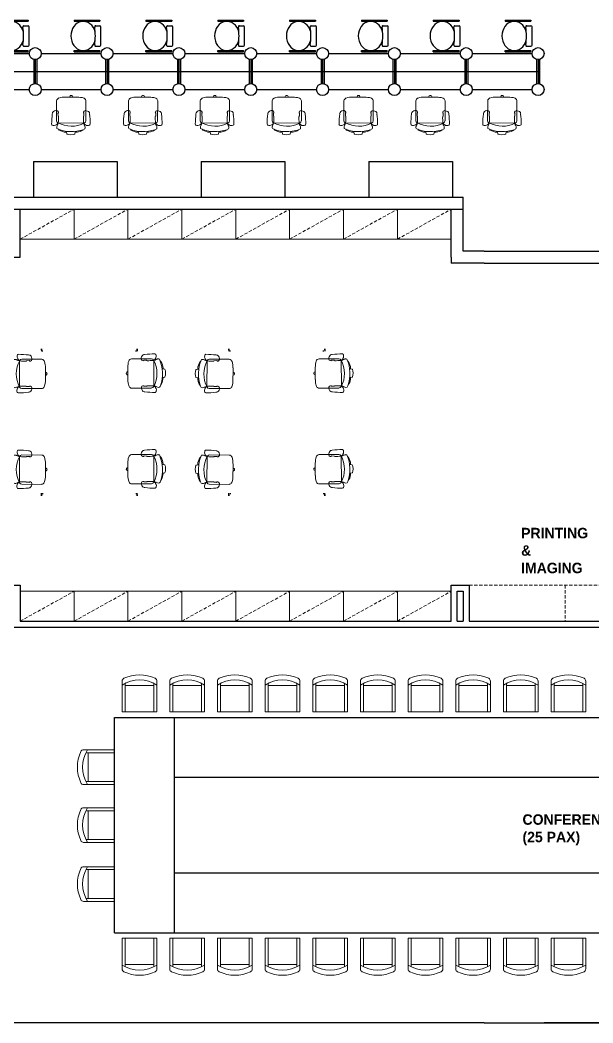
# Model space of a CAD drawing. Header units: inches. Extents: x 484217 to 497210, y -26946 to -21493.
# Drawn here: x 485238 to 485669, y -24356 to -23601 of the extents above; entities that cross this region are included whole.
import ezdxf
from ezdxf.enums import TextEntityAlignment as Align

# ---------------------------------------------------------------- set-up
doc = ezdxf.new("R2010")
doc.units = ezdxf.units.IN
doc.header["$LTSCALE"] = 20
doc.header["$MEASUREMENT"] = 0
doc.linetypes.add('HIDDEN2', pattern=[0.1875, 0.125, -0.0625])
doc.linetypes.add('TRATTEGGIATA2', pattern=[9.525, 6.35, -3.175])
for name, color, linetype in [('_new', 212, 'Continuous'), ('I-FURN', 4, 'Continuous'), ('I-WALL-FULL', 5, 'Continuous'), ('I-WALL-IN', 3, 'Continuous'), ('MAR22', 255, 'Continuous')]:
    doc.layers.add(name, color=color, linetype=linetype)
doc.layers.add('A-furniture', color=50, linetype='Continuous', lineweight=9)
doc.layers.add('I-ANNO-TEXT', color=7, linetype='Continuous', lineweight=18)
doc.styles.add('ISO', font='ISO', dxfattribs={"width": 0.85})
doc.styles.add('MICRO', font='')
doc.styles.get('MICRO').set_extended_font_data('MicrogrammaSSi', bold=True)

# ---------------------------------------------------------------- blocks, each defined once
blk = doc.blocks.new('205')
at = {"layer": 'A-furniture'}
for p, q in [((-290, 207), (-290, -310)), ((-240, 168), (-240, -310)), ((240, -310), (240, 168)), ((290, -310), (290, 207)), ((-240, 130), (240, 130)), ((-290, -310), (290, -310))]:
    blk.add_line(p, q, dxfattribs=at)
for centre, radius, start, end in [((-240, 207), 50, 114.9011, 180), ((0, -310), 535, 57.1763, 122.8237), ((0, -310), 620, 65.0989, 114.9011), ((240, 207), 50, 360, 65.0989)]:
    blk.add_arc(centre, radius, start, end, dxfattribs=at)
at = {"layer": 'A-furniture', "style": 'ISO', "width": 0.85, "flags": 3}
blk.add_attdef('KAB', text='', height=100, dxfattribs=at).set_placement((0, 0), align=Align.CENTER)
blk = doc.blocks.new('1505774114')
for p, q in [((381, 1577, 616), (411, 1577, 616)), ((413, 1557, 26), (395, 1557, 26)), ((2781, 1557, 26), (2799, 1557, 26)), ((2813, 1577, 616), (2783, 1577, 616)), ((381, -23, 616), (411, -23, 616)), ((413, -3, 26), (395, -3, 26)), ((2781, -3, 26), (2799, -3, 26)), ((2813, -23, 616), (2783, -23, 616))]:
    blk.add_line(p, q)
at = {"extrusion": (1.22461e-16, 1, 0)}
for centre, radius in [((-381, 586, 1577), 10.5), ((-381, 586, 1577), 8.5), ((-2813, 586, 1577), 10.5), ((-2813, 586, 1577), 8.5)]:
    blk.add_circle(centre, radius, dxfattribs=at)
at = {"extrusion": (0, -1, 0)}
for centre, radius in [((381, 586, 23), 10.5), ((381, 586, 23), 8.5), ((2813, 586, 23), 10.5), ((2813, 586, 23), 8.5)]:
    blk.add_circle(centre, radius, dxfattribs=at)
blk = doc.blocks.new('A$C6A0E07C9')
at = {"layer": 'A-furniture'}
for p, q in [((-0.269, 0.177), (-0.266, 0.205)), ((-0.214, 0.272), (0.118, 0.288)), ((-0.012, 0.242), (-0.025, 0.242)), ((-0.011, 0.243), (-0.012, 0.242)), ((-0.008, 0.248), (-0.011, 0.243)), ((-0.011, 0.243), (-0.011, 0.243)), ((0.038, 0.251), (-0.003, 0.25)), ((0.042, 0.251), (0.045, 0.247)), ((0.045, 0.247), (0.046, 0.246)), ((0.046, 0.246), (0.048, 0.245)), ((0.048, 0.245), (0.048, 0.245)), ((0.159, 0.25), (0.179, -0.167)), ((-0.291, 0.02), (-0.289, 0.029)), ((-0.288, 0.01), (-0.291, 0.02)), ((-0.289, 0.029), (-0.284, 0.038)), ((-0.282, 0.002), (-0.288, 0.01)), ((-0.284, 0.038), (-0.276, 0.044)), ((-0.274, -0.003), (-0.282, 0.002)), ((-0.276, 0.044), (-0.267, 0.046)), ((0.315, 0.121), (0.306, 0.12)), ((0.313, 0.121), (0.347, 0.116)), ((0.315, 0.152), (0.319, 0.129)), ((0.351, 0.113), (0.36, 0.088)), ((0.364, 0.015), (0.358, -0.011)), ((0.36, 0.088), (0.366, 0.051)), ((0.366, 0.051), (0.364, 0.015)), ((-0.264, -0.004), (-0.274, -0.003)), ((0.296, -0.147), (0.284, -0.159)), ((0.311, -0.022), (0.322, -0.023)), ((0.32, -0.023), (0.355, -0.015)), ((0.355, -0.015), (0.356, -0.013)), ((0.356, -0.013), (0.358, -0.011)), ((-0.189, -0.217), (0.143, -0.2)), ((0.009, -0.176), (-0.004, -0.177)), ((0.009, -0.176), (0.009, -0.176)), ((0.01, -0.176), (0.009, -0.176)), ((0.013, -0.182), (0.01, -0.176)), ((0.059, -0.18), (0.018, -0.183)), ((0.063, -0.179), (0.066, -0.175)), ((0.066, -0.175), (0.067, -0.174)), ((0.067, -0.174), (0.069, -0.173)), ((0.069, -0.173), (0.069, -0.173))]:
    blk.add_line(p, q, dxfattribs=at)
for centre, radius, start, end in [((0.027, 0.278), 0.0792, 129.4999, 189.1152), ((0.007, 0.283), 0.0635, 94.0792, 117.5938), ((0.224, -0.892), 1.257, 92.3594, 100.1757), ((0.172, 0.345), 0.0192, 28.1256, 89.2436), ((0.121, 0.323), 0.0749, 330.3794, 24.513), ((0.182, 0.142), 0.452, 175.5289, 182.0991), ((0.594, -0.035), 0.893, 162.1203, 164.4323), ((-0.21, 0.223), 0.0487, 94.526, 161.0109), ((-0.022, 0.271), 0.0292, 192.0047, 264.4409), ((-0.004, 0.244), 0.00623, 84.8455, 131.3174), ((0.037, 0.241), 0.0101, 64.5281, 88.6391), ((0.001, 1.553), 1.309, 272.0899, 276.676), ((0.117, 0.241), 0.0463, 34.0902, 88.4441), ((0.149, 0.274), 0.0211, 279.8693, 313.3434), ((-0.249, 0.025), 0.471, 334.5973, 30.9732), ((0.17, 0.245), 0.0129, 130.1366, 158.0173), ((0.187, 0.181), 0.0779, 100.0525, 108.2672), ((0.108, 0.326), 0.0879, 309.6726, 333.0223), ((-1.125, 2.793), 2.849, 297.1157, 298.0695), ((-0.92, -0.013), 1.143, 14.0931, 15.0056), ((0.234, 0.223), 0.0597, 72.5282, 107.7011), ((0.195, 0.222), 0.0806, 25.5198, 45.5387), ((-0.301, 0.026), 0.614, 339.6108, 22.0467), ((0.128, 0.125), 0.189, 8.0925, 40.8276), ((72.219, 3.627), 72.574, 182.76527, 182.92488), ((0.31, 0.129), 0.0088, 301.088, 3.1667), ((0.347, 0.111), 0.00513, 22.8184, 91.0076), ((0.081, -0.062), 0.341, 182.481, 200.7553), ((0.197, -0.155), 0.0211, 212.6602, 229.0352), ((0.116, -0.038), 0.211, 328.6962, 1.8079), ((0.318, -0.031), 0.00903, 2.1237, 63.3709), ((-0.186, -0.16), 0.0572, 202.8821, 266.1169), ((0.052, -0.207), 0.0792, 176.5782, 236.1936), ((0.002, -0.206), 0.0292, 101.2525, 173.6887), ((0.031, -0.214), 0.0635, 248.0997, 271.6142), ((0.017, -0.177), 0.00623, 234.376, 280.848), ((0.131, 0.976), 1.257, 265.5178, 273.334), ((0.058, -0.17), 0.0101, 277.0543, 301.1654), ((0.152, -1.479), 1.309, 89.0174, 93.6036), ((0.138, -0.155), 0.0449, 276.7939, 330.1521), ((0.172, -0.191), 0.0211, 52.3501, 85.8241), ((0.163, -0.292), 0.122, 63.0548, 80.6357), ((0.136, -0.248), 0.0879, 32.6712, 56.0209), ((0.202, -0.26), 0.0192, 276.4498, 337.5679), ((-0.92, -0.013), 1.143, 350.6964, 351.6126), ((0.149, -0.244), 0.0749, 341.1805, 35.314), ((0.324, 0.055), 0.26, 246.1539, 250.8174), ((0.249, -0.153), 0.0392, 254.2998, 275.9911), ((0.254, -0.14), 0.0518, 269.3553, 293.3788)]:
    blk.add_arc(centre, radius, start, end, dxfattribs=at)
blk = doc.blocks.new('391A')
at = {"layer": 'MAR22'}
for p, q in [((-294, -87), (-294, -567)), ((-294, -87), (-270, -87)), ((-270, -87), (-270, -567)), ((274, -87), (274, -567)), ((298, -87), (274, -87)), ((298, -87), (298, -567)), ((-187, -490), (-187, -567)), ((191, -490), (191, -567)), ((-294, -567), (-270, -567)), ((-167, -587), (171, -587)), ((298, -567), (274, -567))]:
    blk.add_line(p, q, dxfattribs=at)
for centre, radius, start, end in [((-167, -490), 20, 81.5871, 180), ((2, 655), 1138, 261.5871, 278.4129), ((171, -490), 20, 0, 98.4129), ((-167, -567), 20, 180, 270), ((171, -567), 20, 270, 0)]:
    blk.add_arc(centre, radius, start, end, dxfattribs=at)
blk.add_ellipse((2, -259), major_axis=(-271, 0), ratio=0.849159, start_param=1.857345, end_param=7.567433, dxfattribs=at)

msp = doc.modelspace()

# ---------------------------------------------------------------- linework, layer by layer
for p, q in [((485248.28, -23631.08, 6.93), (485248.28, -23649.36, 6.93)), ((485249.4, -23631.22, 6.93), (485249.4, -23649.22, 6.93)), ((485250.53, -23631.08, 6.93), (485250.53, -23649.36, 6.93)), ((485302.28, -23631.08, 6.93), (485302.28, -23649.36, 6.93)), ((485303.4, -23631.22, 6.93), (485303.4, -23649.22, 6.93)), ((485304.53, -23631.08, 6.93), (485304.53, -23649.36, 6.93)), ((485356.28, -23631.08, 6.93), (485356.28, -23649.36, 6.93)), ((485357.4, -23631.22, 6.93), (485357.4, -23649.22, 6.93)), ((485358.53, -23631.08, 6.93), (485358.53, -23649.36, 6.93)), ((485410.28, -23631.08, 6.93), (485410.28, -23649.36, 6.93)), ((485411.4, -23631.22, 6.93), (485411.4, -23649.22, 6.93)), ((485412.53, -23631.08, 6.93), (485412.53, -23649.36, 6.93)), ((485464.28, -23631.08, 6.93), (485464.28, -23649.36, 6.93)), ((485465.4, -23631.22, 6.93), (485465.4, -23649.22, 6.93)), ((485466.53, -23631.08, 6.93), (485466.53, -23649.36, 6.93)), ((485518.28, -23631.08, 6.93), (485518.28, -23649.36, 6.93)), ((485519.4, -23631.22, 6.93), (485519.4, -23649.22, 6.93)), ((485520.53, -23631.08, 6.93), (485520.53, -23649.36, 6.93)), ((485572.28, -23631.08, 6.93), (485572.28, -23649.36, 6.93)), ((485573.4, -23631.22, 6.93), (485573.4, -23649.22, 6.93)), ((485574.53, -23631.08, 6.93), (485574.53, -23649.36, 6.93)), ((485626.28, -23631.08, 6.93), (485626.28, -23649.36, 6.93)), ((485627.4, -23631.22, 6.93), (485627.4, -23649.22, 6.93)), ((485628.53, -23631.08, 6.93), (485628.53, -23649.36, 6.93)), ((485248.13, -23707.72, 6.93), (485248.13, -23734.72, 6.93)), ((485311.13, -23707.72, 6.93), (485311.13, -23734.72, 6.93)), ((485374.13, -23707.72, 6.93), (485374.13, -23734.72, 6.93)), ((485437.13, -23707.72, 6.93), (485437.13, -23734.72, 6.93)), ((485500.13, -23707.72, 6.93), (485500.13, -23734.72, 6.93)), ((485563.13, -23707.72, 6.93), (485563.13, -23734.72, 6.93))]:
    msp.add_line(p, q)
for centre in [(485249.4, -23626.72, 6.93), (485303.4, -23626.72, 6.93), (485357.4, -23626.72, 6.93), (485411.4, -23626.72, 6.93), (485465.4, -23626.72, 6.93), (485519.4, -23626.72, 6.93), (485573.4, -23626.72, 6.93), (485627.4, -23626.72, 6.93), (485249.4, -23653.72, 6.93), (485303.4, -23653.72, 6.93), (485357.4, -23653.72, 6.93), (485411.4, -23653.72, 6.93), (485465.4, -23653.72, 6.93), (485519.4, -23653.72, 6.93), (485573.4, -23653.72, 6.93), (485627.4, -23653.72, 6.93)]:
    msp.add_circle(centre, 4.5)
at = {"layer": '_new', "elevation": 6.93}
msp.add_lwpolyline([(485238.15, -24053.55), (485562.15, -24053.55)], dxfattribs=at)
at = {"layer": 'A-furniture', "linetype": 'HIDDEN2'}
for p, q in [((485238.15, -23766.22, 6.93), (485278.65, -23743.72, 6.93)), ((485278.65, -23766.22, 6.93), (485319.15, -23743.72, 6.93)), ((485319.15, -23766.22, 6.93), (485359.65, -23743.72, 6.93)), ((485359.65, -23766.22, 6.93), (485400.15, -23743.72, 6.93)), ((485400.15, -23766.22, 6.93), (485440.65, -23743.72, 6.93)), ((485440.65, -23766.22, 6.93), (485481.15, -23743.72, 6.93)), ((485481.15, -23766.22, 6.93), (485521.65, -23743.72, 6.93)), ((485521.65, -23766.22, 6.93), (485562.15, -23743.72, 6.93)), ((485238.15, -24053.55, 6.93), (485278.65, -24031.05, 6.93)), ((485278.65, -24053.55, 6.93), (485319.15, -24031.05, 6.93)), ((485319.15, -24053.55, 6.93), (485359.65, -24031.05, 6.93)), ((485359.65, -24053.55, 6.93), (485400.15, -24031.05, 6.93)), ((485400.15, -24053.55, 6.93), (485440.65, -24031.05, 6.93)), ((485440.65, -24053.55, 6.93), (485481.15, -24031.05, 6.93)), ((485481.15, -24053.55, 6.93), (485521.65, -24031.05, 6.93)), ((485521.65, -24053.55, 6.93), (485562.15, -24031.05, 6.93))]:
    msp.add_line(p, q, dxfattribs=at)
at = {"layer": 'A-furniture', "elevation": 6.93}
for points in [[(485278.65, -23766.22), (485278.65, -23743.72), (485238.15, -23743.72), (485238.15, -23766.22)], [(485319.15, -23766.22), (485319.15, -23743.72), (485278.65, -23743.72), (485278.65, -23766.22)], [(485359.65, -23766.22), (485359.65, -23743.72), (485319.15, -23743.72), (485319.15, -23766.22)], [(485400.15, -23766.22), (485400.15, -23743.72), (485359.65, -23743.72), (485359.65, -23766.22)], [(485440.65, -23766.22), (485440.65, -23743.72), (485400.15, -23743.72), (485400.15, -23766.22)], [(485481.15, -23766.22), (485481.15, -23743.72), (485440.65, -23743.72), (485440.65, -23766.22)], [(485521.65, -23766.22), (485521.65, -23743.72), (485481.15, -23743.72), (485481.15, -23766.22)], [(485562.15, -23766.22), (485562.15, -23743.72), (485521.65, -23743.72), (485521.65, -23766.22)], [(485278.65, -24053.55), (485278.65, -24031.05), (485238.15, -24031.05), (485238.15, -24053.55)], [(485319.15, -24053.55), (485319.15, -24031.05), (485278.65, -24031.05), (485278.65, -24053.55)], [(485359.65, -24053.55), (485359.65, -24031.05), (485319.15, -24031.05), (485319.15, -24053.55)], [(485400.15, -24053.55), (485400.15, -24031.05), (485359.65, -24031.05), (485359.65, -24053.55)], [(485440.65, -24053.55), (485440.65, -24031.05), (485400.15, -24031.05), (485400.15, -24053.55)], [(485481.15, -24053.55), (485481.15, -24031.05), (485440.65, -24031.05), (485440.65, -24053.55)], [(485521.65, -24053.55), (485521.65, -24031.05), (485481.15, -24031.05), (485481.15, -24053.55)], [(485562.15, -24053.55), (485562.15, -24031.05), (485521.65, -24031.05), (485521.65, -24053.55)]]:
    msp.add_lwpolyline(points, close=True, dxfattribs=at)
at = {"layer": 'A-furniture', "linetype": 'HIDDEN2', "elevation": 6.93}
for points in [[(485575.65, -24026.55), (485719.88, -24026.55)], [(485647.77, -24026.55), (485647.77, -24053.55)]]:
    msp.add_lwpolyline(points, dxfattribs=at)
at = {"layer": 'I-FURN'}
for p, q in [((485309.03, -24125.88, 6.93), (485702.92, -24125.88, 6.93)), ((485309.03, -24287.88, 6.93), (485309.03, -24125.88, 6.93)), ((485354.03, -24287.88, 6.93), (485354.03, -24125.88, 6.93)), ((485354.03, -24170.88, 6.93), (485702.92, -24170.88, 6.93)), ((485354.03, -24242.88, 6.93), (485702.92, -24242.88, 6.93)), ((485309.03, -24287.88, 6.93), (485702.92, -24287.88, 6.93))]:
    msp.add_line(p, q, dxfattribs=at)
at = {"layer": 'I-WALL-FULL'}
for p, q in [((484878.15, -23734.72, 6.93), (485422.65, -23734.72, 6.93)), ((485422.65, -23734.72, 6.93), (485571.15, -23734.72, 6.93)), ((484878.15, -23743.72, 6.93), (485571.15, -23743.72, 6.93))]:
    msp.add_line(p, q, dxfattribs=at)
at = {"layer": 'I-WALL-IN'}
for p, q in [((485199.9, -23626.72, 6.93), (485244.9, -23626.72, 6.93)), ((485253.9, -23626.72, 6.93), (485298.9, -23626.72, 6.93)), ((485307.9, -23626.72, 6.93), (485352.9, -23626.72, 6.93)), ((485361.9, -23626.72, 6.93), (485406.9, -23626.72, 6.93)), ((485415.9, -23626.72, 6.93), (485460.9, -23626.72, 6.93)), ((485469.9, -23626.72, 6.93), (485514.9, -23626.72, 6.93)), ((485523.9, -23626.72, 6.93), (485568.9, -23626.72, 6.93)), ((485577.9, -23626.72, 6.93), (485622.9, -23626.72, 6.93)), ((484818.53, -23640.22, 6.93), (485628.53, -23640.22, 6.93)), ((485199.9, -23653.72, 6.93), (485244.9, -23653.72, 6.93)), ((485253.9, -23653.72, 6.93), (485298.9, -23653.72, 6.93)), ((485307.9, -23653.72, 6.93), (485352.9, -23653.72, 6.93)), ((485361.9, -23653.72, 6.93), (485406.9, -23653.72, 6.93)), ((485415.9, -23653.72, 6.93), (485460.9, -23653.72, 6.93)), ((485469.9, -23653.72, 6.93), (485514.9, -23653.72, 6.93)), ((485523.9, -23653.72, 6.93), (485568.9, -23653.72, 6.93)), ((485577.9, -23653.72, 6.93), (485622.9, -23653.72, 6.93)), ((485248.13, -23707.72, 6.93), (485311.13, -23707.72, 6.93)), ((485374.13, -23707.72, 6.93), (485437.13, -23707.72, 6.93)), ((485500.13, -23707.72, 6.93), (485563.13, -23707.72, 6.93)), ((485571.15, -23743.72, 6.93), (485571.15, -23734.72, 6.93)), ((485562.15, -23779.72, 6.93), (485562.15, -23784.22, 6.93)), ((485586.9, -23775.22, 6.93), (485631.9, -23775.22, 6.93)), ((485566.65, -23784.22, 6.93), (485562.15, -23784.22, 6.93)), ((485586.9, -23784.22, 6.93), (485631.9, -23784.22, 6.93)), ((485575.65, -24053.55, 6.93), (485719.88, -24053.55, 6.93)), ((485586.9, -24355.72, 6.93), (485631.9, -24355.72, 6.93)), ((485631.9, -24355.72, 6.93), (485746.88, -24355.72, 6.93))]:
    msp.add_line(p, q, dxfattribs=at)
at = {"layer": 'I-WALL-IN', "elevation": 6.93}
for points in [[(485224.65, -23779.72), (485238.15, -23779.72), (485238.15, -23743.72)], [(485562.15, -23779.72), (485562.15, -23743.72)], [(485571.15, -23775.22), (485571.15, -23743.72)], [(485586.9, -23775.22), (485571.15, -23775.22)], [(485631.9, -23775.22), (485724.38, -23775.22)], [(485586.9, -23784.22), (485566.65, -23784.22)], [(485631.9, -23784.22), (485715.38, -23784.22)], [(485224.65, -24026.55), (485238.15, -24026.55), (485238.15, -24053.55)], [(485562.15, -24053.55), (485562.15, -24026.55)], [(485562.15, -24026.55), (485575.65, -24026.55), (485575.65, -24053.55)], [(485566.65, -24053.55), (485566.65, -24031.05)], [(485566.65, -24031.05), (485571.15, -24031.05), (485571.15, -24053.55)], [(485238.15, -24049.05), (485238.15, -24049.05)], [(485319.15, -24049.05), (485319.15, -24049.05)], [(485481.15, -24049.05), (485481.15, -24049.05)], [(485562.15, -24049.05), (485562.15, -24049.05)], [(485233.65, -24058.05), (485746.88, -24058.05)], [(485566.65, -24053.55), (485571.15, -24053.55)], [(485586.9, -24355.72), (485233.65, -24355.72)], [(485746.88, -24355.72), (485631.9, -24355.72)]]:
    msp.add_lwpolyline(points, dxfattribs=at)

# ---------------------------------------------------------------- block references
at = {"color": 7, "ltscale": 100, "xscale": 0.04049999999065221, "yscale": 0.04049999999065221, "zscale": 0.04049999999065221, "rotation": 90}
for p in [(485221.06, -23613.51, 3.81), (485275.06, -23613.51, 3.81), (485329.06, -23613.51, 3.81), (485383.06, -23613.51, 3.81), (485437.06, -23613.51, 3.81), (485491.06, -23613.51, 3.81), (485545.06, -23613.51, 3.81), (485599.06, -23613.51, 3.81)]:
    msp.add_blockref('391A', p, dxfattribs=at)
at = {"layer": 'A-furniture'}
for p, xscale, yscale, zscale, rotation in [((485274.8, -23671.23, 6.93), 45.00000000000906, 45.00000000000906, 45.00000000000906, 266.8565271614821), ((485328.8, -23671.23, 6.93), 45.00000000000906, 45.00000000000906, 45.00000000000906, 266.8565271614821), ((485382.8, -23671.23, 6.93), 45.00000000000906, 45.00000000000906, 45.00000000000906, 266.8565271614821), ((485436.8, -23671.23, 6.93), 45.00000000000906, 45.00000000000906, 45.00000000000906, 266.8565271614821), ((485490.8, -23671.23, 6.93), 45.00000000000906, 45.00000000000906, 45.00000000000906, 266.8565271614821), ((485544.8, -23671.23, 6.93), 45.00000000000906, 45.00000000000906, 45.00000000000906, 266.8565271614821), ((485598.8, -23671.23, 6.93), 45.00000000000906, 45.00000000000906, 45.00000000000906, 266.8565271614821), ((485245.28, -23865.89, 4.16), 45.00000000027777, 45.00000000027777, 45.00000000027777, 176.8565271613339), ((485330.87, -23865.57, 43.1), -45.00000000027777, 45, 45, 183.1434728386661), ((485386.22, -23865.89, 3.89), 45.00000000027777, 45.00000000027777, 45.00000000027777, 176.8565271613339), ((485471.81, -23865.57, 42.83), -45.00000000027777, 45, 45, 183.1434728386661), ((485245.28, -23937.89, 4.97), 45.00000000027777, 45.00000000027777, 45.00000000027777, 176.8565271613339), ((485330.87, -23937.57, 43.91), -45.00000000027777, 45, 45, 183.1434728386661), ((485386.22, -23937.89, 4.7), 45.00000000027777, 45.00000000027777, 45.00000000027777, 176.8565271613339), ((485471.81, -23937.57, 43.64), -45.00000000027777, 45, 45, 183.1434728386661)]:
    msp.add_blockref('A$C6A0E07C9', p, dxfattribs=dict(at, xscale=xscale, yscale=yscale, zscale=zscale, rotation=rotation))
at = {"layer": 'A-furniture', "extrusion": (0, 0, -1), "xscale": 0.04500000025145709, "yscale": 0.04500000025145709, "zscale": -0.04499999999999744}
for p in [(-485327.85, -24107.89, -6.93), (-485363.66, -24107.89, -6.93), (-485399.48, -24107.89, -6.93), (-485435.29, -24107.89, -6.93), (-485471.1, -24107.89, -6.93), (-485506.92, -24107.89, -6.93), (-485542.73, -24107.89, -6.93), (-485578.54, -24107.89, -6.93), (-485614.35, -24107.89, -6.93), (-485650.17, -24107.89, -6.93)]:
    msp.add_blockref('205', p, dxfattribs=at)
at = {"layer": 'A-furniture', "extrusion": (0, 0, -1), "yscale": 0.04499999998952262}
for p, xscale, zscale, rotation in [((-485295.08, -24163.32, -6.93), 0.04499999998952262, -0.04499999999999744, 270), ((-485295.08, -24206.88, -6.93), 0.04499999998952262, -0.04499999999999744, 270), ((-485295.08, -24251.24, -6.93), 0.04499999998952262, -0.04499999999999744, 270), ((-485327.85, -24305.88, -6.93), -0.04500000025145709, -0.04500000025145709, 180), ((-485363.66, -24305.88, -6.93), -0.04500000025145709, -0.04500000025145709, 180), ((-485399.48, -24305.88, -6.93), -0.04500000025145709, -0.04500000025145709, 180), ((-485435.29, -24305.88, -6.93), -0.04500000025145709, -0.04500000025145709, 180), ((-485471.1, -24305.88, -6.93), -0.04500000025145709, -0.04500000025145709, 180), ((-485506.92, -24305.88, -6.93), -0.04500000025145709, -0.04500000025145709, 180), ((-485542.73, -24305.88, -6.93), -0.04500000025145709, -0.04500000025145709, 180), ((-485578.54, -24305.88, -6.93), -0.04500000025145709, -0.04500000025145709, 180), ((-485614.35, -24305.88, -6.93), -0.04500000025145709, -0.04500000025145709, 180), ((-485650.17, -24305.88, -6.93), -0.04500000025145709, -0.04500000025145709, 180)]:
    msp.add_blockref('205', p, dxfattribs=dict(at, xscale=xscale, zscale=zscale, rotation=rotation))
at = {"layer": 'I-FURN', "linetype": 'TRATTEGGIATA2', "xscale": 0.04499999998952262, "yscale": 0.04499999998952262, "zscale": 0.04499999998952262, "rotation": 90}
for p in [(485325.05, -23975.84, -25.94), (485465.99, -23975.84, -26.21)]:
    msp.add_blockref('1505774114', p, dxfattribs=at)

# ---------------------------------------------------------------- texts
at = {"layer": 'I-ANNO-TEXT', "char_height": 7.875, "attachment_point": 1, "style": 'MICRO'}
for s, width, insert in [('\\pxql;{\\fBahnschrift Light|b1|i0|c0|p34;PRINTING\\P&\\PIMAGING  }', 7.4099, (485614.67, -23983.35, 6.93)), ('{\\fBahnschrift Light|b1|i0|c0|p34;CONFERENCE\\P(25 PAX)}', 3008.7488, (485615.7, -24198.8, 6.93))]:
    msp.add_mtext_dynamic_manual_height_columns(s, width=width, gutter_width=1.5, heights=[0], dxfattribs=dict(at, insert=insert))

doc.saveas('drawing.dxf')
